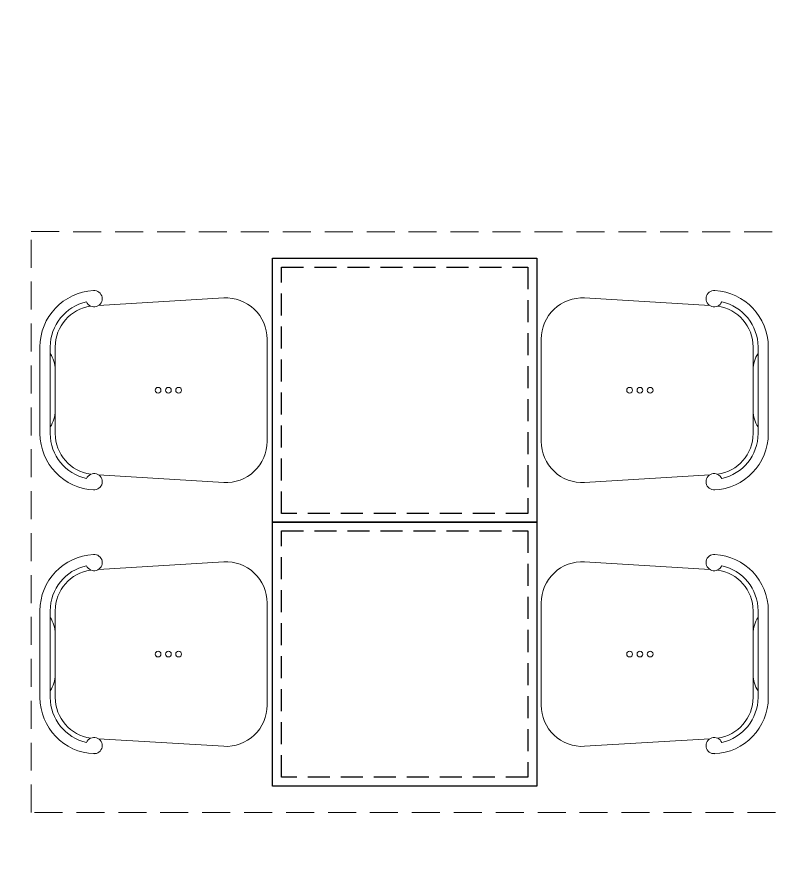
# Model space of a CAD drawing. Header units: millimetres. Extents: x 106699 to 122058, y 158555 to 162844.
# Drawn here: x 119609.5 to 119781.5, y 160088.5 to 160280.4 of the extents above; entities that cross this region are included whole.
import ezdxf

# ---------------------------------------------------------------- set-up
doc = ezdxf.new("R2010")
doc.units = ezdxf.units.MM
doc.linetypes.add('1+1 TİP C$0$1+1 TİP C$0$A BLOK 2+1 TİP A$0$A BLOK 2+1 TİP A$0$A Blok TİP-6 (2+1)$0$HIDDEN', pattern=[9.525, 6.35, -3.175])
doc.linetypes.add('300_Z4_FCD_F03$0$GESTRICHELT', pattern=[0.75, 0.5, -0.25])
for name, color, linetype, lineweight in [('300_Z4_STR_F03$0$AUDIT_D_220920114151-103', 251, 'Continuous', 5), ('no3_kutu profil gorunus', 8, 'Continuous', 0), ('no3_sandalye', 240, 'Continuous', 18)]:
    doc.layers.add(name, color=color, linetype=linetype, lineweight=lineweight)
doc.layers.add('S2000-002 Çizgi', color=7, linetype='Continuous')

# ---------------------------------------------------------------- blocks, each defined once
blk = doc.blocks.new('COLUMN')
at = {"layer": '300_Z4_STR_F03$0$AUDIT_D_220920114151-103', "true_color": 0x303030}
h = blk.add_hatch(color=250, dxfattribs=at)
h.dxf.hatch_style = 1
h.paths.add_polyline_path([(104767.62, 177818.4), (104852.62, 177818.4), (104852.62, 177903.41), (104767.62, 177903.41)])
h.paths.add_polyline_path([(104052.62, 177903.41), (104052.62, 177818.41), (103967.62, 177818.41), (103967.62, 177903.41)])
edge = h.paths.add_edge_path()
edge.add_line((104052.62, 177498.41), (104052.62, 177438.41))
h.paths.add_polyline_path([(103967.62, 177498.41), (104052.62, 177498.41), (104052.62, 177438.41), (103967.62, 177438.41)])
h.paths.add_polyline_path([(104852.62, 177438.41), (104767.62, 177438.41), (104767.62, 177498.41), (104852.62, 177498.41)])
h.paths.add_polyline_path([(104852.62, 177018.41), (104767.62, 177018.41), (104767.62, 177103.41), (104852.62, 177103.41)])
h.paths.add_polyline_path([(103967.62, 176233.41), (103967.62, 176318.41), (104052.62, 176318.41), (104052.62, 176233.41)])
h.paths.add_polyline_path([(103967.62, 177103.41), (104052.62, 177103.41), (104052.62, 177018.41), (103967.62, 177018.41)])
blk = doc.blocks.new('gri tolix')
at = {"layer": 'no3_sandalye', "color": 35}
for p, q in [((32456.96, 11388.09), (32476.65, 11388.09)), ((32456.96, 11385.75), (32476.65, 11385.75)), ((32456.96, 11384.63), (32476.65, 11384.63)), ((32447.57, 11374.79), (32445.84, 11346.35)), ((32487.76, 11346.35), (32486.03, 11374.79)), ((32455.17, 11336.49), (32478.43, 11336.49))]:
    blk.add_line(p, q, dxfattribs=at)
for centre in [(32466.8, 11361.26), (32466.8, 11358.92), (32466.8, 11356.59)]:
    blk.add_circle(centre, 0.654, dxfattribs=at)
for centre, radius, start, end in [((32456.96, 11375.28), 12.81, 90, 176.9521), ((32476.65, 11375.28), 12.81, 2.2784, 90), ((32456.96, 11375.28), 10.47, 90, 167.7747), ((32456.96, 11375.28), 9.35, 90, 172.1616), ((32462.33, 11391.88), 7.25, 237.668, 268.4154), ((32471.28, 11391.88), 7.25, 271.5846, 302.332), ((32476.65, 11375.28), 10.47, 12.2253, 90), ((32476.65, 11375.28), 9.35, 7.8384, 90), ((32446.01, 11375.79), 1.85, 174.6737, 67.3294), ((32487.59, 11375.79), 1.85, 112.6706, 5.3263), ((32455.17, 11345.84), 9.35, 176.8779, 270), ((32478.43, 11345.84), 9.35, 270, 3.1221)]:
    blk.add_arc(centre, radius, start, end, dxfattribs=at)

msp = doc.modelspace()

# ---------------------------------------------------------------- linework, layer by layer
at = {"color": 4}
for points in [[(119727.54, 160225.54), (119727.54, 160165.57), (119667.54, 160165.57), (119667.54, 160225.54)], [(119727.54, 160165.57), (119727.54, 160105.61), (119667.54, 160105.61), (119667.54, 160165.57)]]:
    msp.add_lwpolyline(points, close=True, dxfattribs=at)
at = {"layer": 'no3_kutu profil gorunus', "linetype": '1+1 TİP C$0$1+1 TİP C$0$A BLOK 2+1 TİP A$0$A BLOK 2+1 TİP A$0$A Blok TİP-6 (2+1)$0$HIDDEN'}
msp.add_lwpolyline([(119612.72, 160099.58), (119612.72, 160231.59), (120000.81, 160231.57), (120000.81, 160099.58)], close=True, dxfattribs=at)
at = {"layer": 'S2000-002 Çizgi', "color": 8, "linetype": '300_Z4_FCD_F03$0$GESTRICHELT', "ltscale": 10, "true_color": 0x7a7a7a}
for points in [[(119725.54, 160223.54), (119725.54, 160167.57), (119669.54, 160167.57), (119669.54, 160223.54)], [(119725.54, 160163.57), (119725.54, 160107.61), (119669.54, 160107.61), (119669.54, 160163.57)]]:
    msp.add_lwpolyline(points, close=True, dxfattribs=at)

# ---------------------------------------------------------------- block references
for name, p, rotation in [('COLUMN', (297351.22, 55802.16), 90), ('gri tolix', (108392.05, 192662.36), 270), ('gri tolix', (108392.05, 192602.4), 270)]:
    msp.add_blockref(name, p, dxfattribs=dict(rotation=rotation))
at = {"xscale": -1, "rotation": 90}
for p in [(131002.79, 192662.36), (131002.79, 192602.4)]:
    msp.add_blockref('gri tolix', p, dxfattribs=at)

doc.saveas('drawing.dxf')
